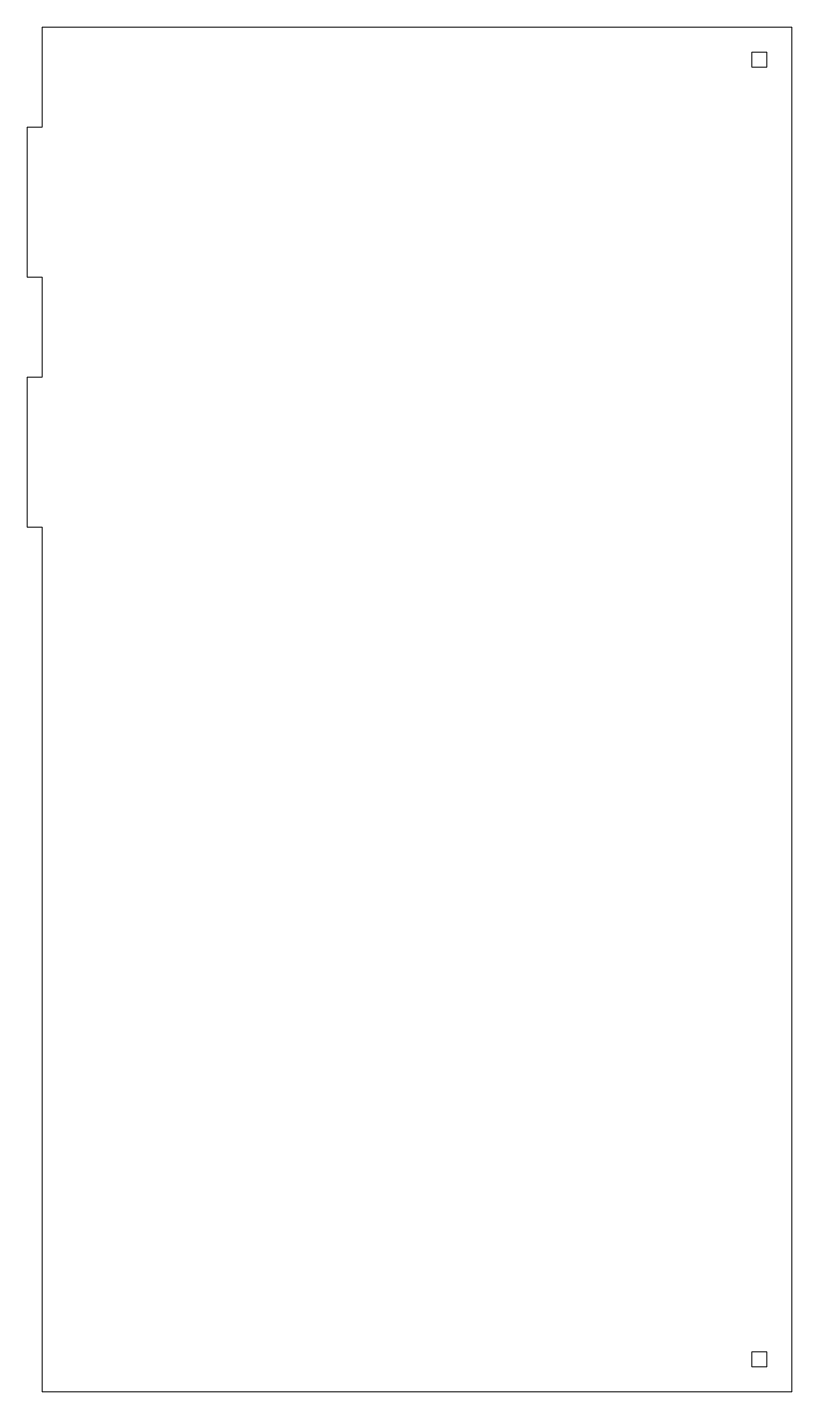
# Model space of a CAD drawing. Header units: millimetres. Extents: x -3 to 150, y 0 to 273.
import ezdxf

# ---------------------------------------------------------------- set-up
doc = ezdxf.new("R2010")
doc.units = ezdxf.units.MM

msp = doc.modelspace()

# ---------------------------------------------------------------- linework, layer by layer
at = {"color": 7, "linetype": 'Continuous', "lineweight": 15}
for p, q in [((0, 273), (0, 253)), ((150, 273), (0, 273)), ((150, 0), (150, 273)), ((142, 268), (142, 265)), ((145, 268), (142, 268)), ((145, 265), (145, 268)), ((142, 265), (145, 265)), ((-3, 253), (0, 253)), ((-3, 223), (-3, 253)), ((-3, 223), (0, 223)), ((0, 223), (0, 203)), ((-3, 203), (0, 203)), ((-3, 173), (-3, 203)), ((-3, 173), (0, 173)), ((0, 173), (0, 0)), ((142, 8), (142, 5)), ((145, 8), (142, 8)), ((145, 5), (145, 8)), ((142, 5), (145, 5)), ((0, 0), (150, 0))]:
    msp.add_line(p, q, dxfattribs=at)

doc.saveas('drawing.dxf')
